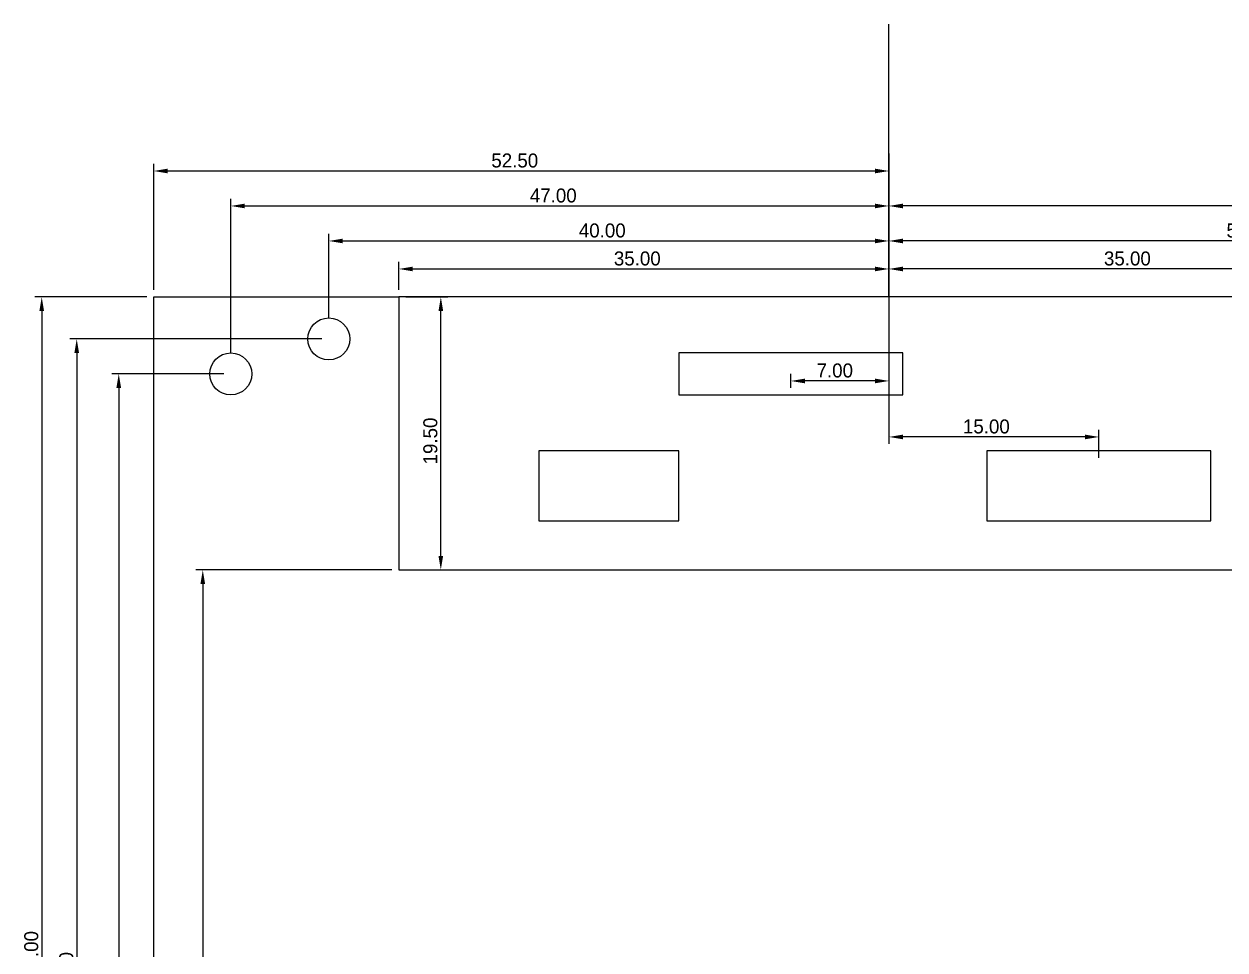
# Model space of a CAD drawing. Extents: x 157 to 316, y 0 to 233.
# Drawn here: x 176.1 to 261.9, y 166.8 to 233 of the extents above; entities that cross this region are included whole.
import ezdxf

# ---------------------------------------------------------------- set-up
doc = ezdxf.new("R2010")
doc.units = 0
doc.layers.get('DEFPOINTS').update_dxf_attribs({"linetype": 'CONTINUOUS'})
doc.layers.add('MAKE2D$可见线$普通线', color=7, linetype='CONTINUOUS')
doc.layers.add('MAKE2D$注解', color=7, linetype='CONTINUOUS')
doc.styles.add('默认值', font='txt')
doc.dimstyles.new('默认值', dxfattribs={"dimtxt": 1, "dimasz": 1, "dimexe": 0.5, "dimexo": 0.5, "dimgap": 0.25, "dimtad": 1, "dimtoh": 1, "dimzin": 1, "dimcen": 0.5, "dimazin": 3, "dimtfac": 1, "dimtix": 1, "dimtmove": 0, "dimatfit": 3})

# ---------------------------------------------------------------- blocks, each defined once
blk = doc.blocks.new('*D1')
at = {"layer": 'DEFPOINTS', "color": 0}
for p in [(237.894, 215.5), (202.894, 213.5), (237.894, 213.5)]:
    blk.add_point(p, dxfattribs=at)
at = {"layer": 'MAKE2D$注解', "color": 0}
for p, q in [((202.894, 214), (202.894, 216)), ((203.894, 215.5), (236.894, 215.5)), ((237.894, 214), (237.894, 216))]:
    blk.add_line(p, q, dxfattribs=at)
for points in [[(203.894, 215.667), (203.894, 215.333), (202.894, 215.5)], [(236.894, 215.333), (236.894, 215.667), (237.894, 215.5)]]:
    blk.add_solid(points, dxfattribs=at)
at = {"layer": 'MAKE2D$注解', "color": 0, "linetype": 'CONTINUOUS', "style": '默认值'}
blk.add_text('35.00', height=1, dxfattribs=at).set_placement((218.251, 215.75))
blk = doc.blocks.new('*D2')
at = {"layer": 'DEFPOINTS', "color": 0}
for p in [(237.894, 220.905), (237.894, 217.5), (197.894, 211.5)]:
    blk.add_point(p, dxfattribs=at)
at = {"layer": 'MAKE2D$注解', "color": 0}
for p, q in [((237.894, 220.405), (237.894, 217)), ((197.894, 212), (197.894, 218)), ((198.894, 217.5), (236.894, 217.5))]:
    blk.add_line(p, q, dxfattribs=at)
for points in [[(198.894, 217.667), (198.894, 217.333), (197.894, 217.5)], [(236.894, 217.333), (236.894, 217.667), (237.894, 217.5)]]:
    blk.add_solid(points, dxfattribs=at)
at = {"layer": 'MAKE2D$注解', "color": 0, "linetype": 'CONTINUOUS', "style": '默认值'}
blk.add_text('40.00', height=1, dxfattribs=at).set_placement((215.751, 217.75))
blk = doc.blocks.new('*D3')
at = {"layer": 'DEFPOINTS', "color": 0}
for p in [(237.894, 224.25), (237.894, 220), (190.894, 209)]:
    blk.add_point(p, dxfattribs=at)
at = {"layer": 'MAKE2D$注解', "color": 0}
for p, q in [((237.894, 223.75), (237.894, 219.5)), ((190.894, 209.5), (190.894, 220.5)), ((191.894, 220), (236.894, 220))]:
    blk.add_line(p, q, dxfattribs=at)
for points in [[(191.894, 220.167), (191.894, 219.833), (190.894, 220)], [(236.894, 219.833), (236.894, 220.167), (237.894, 220)]]:
    blk.add_solid(points, dxfattribs=at)
at = {"layer": 'MAKE2D$注解', "color": 0, "linetype": 'CONTINUOUS', "style": '默认值'}
blk.add_text('47.00', height=1, dxfattribs=at).set_placement((212.251, 220.25))
blk = doc.blocks.new('*D4')
at = {"layer": 'DEFPOINTS', "color": 0}
for p in [(237.894, 215.5), (237.894, 213.5), (272.894, 213.5)]:
    blk.add_point(p, dxfattribs=at)
at = {"layer": 'MAKE2D$注解', "color": 0}
for p, q in [((237.894, 214), (237.894, 216)), ((271.894, 215.5), (238.894, 215.5)), ((272.894, 214), (272.894, 216))]:
    blk.add_line(p, q, dxfattribs=at)
for points in [[(238.894, 215.667), (238.894, 215.333), (237.894, 215.5)], [(271.894, 215.333), (271.894, 215.667), (272.894, 215.5)]]:
    blk.add_solid(points, dxfattribs=at)
at = {"layer": 'MAKE2D$注解', "color": 0, "linetype": 'CONTINUOUS', "style": '默认值'}
blk.add_text('35.00', height=1, dxfattribs=at).set_placement((253.251, 215.75))
blk = doc.blocks.new('*D5')
at = {"layer": 'DEFPOINTS', "color": 0}
for p in [(237.894, 217.5), (237.894, 217.5), (290.394, 213.5)]:
    blk.add_point(p, dxfattribs=at)
at = {"layer": 'MAKE2D$注解', "color": 0}
for p, q in [((237.894, 218), (237.894, 218)), ((290.394, 214), (290.394, 218)), ((289.394, 217.5), (238.894, 217.5))]:
    blk.add_line(p, q, dxfattribs=at)
for points in [[(238.894, 217.667), (238.894, 217.333), (237.894, 217.5)], [(289.394, 217.333), (289.394, 217.667), (290.394, 217.5)]]:
    blk.add_solid(points, dxfattribs=at)
at = {"layer": 'MAKE2D$注解', "color": 0, "linetype": 'CONTINUOUS', "style": '默认值'}
blk.add_text('52.50', height=1, dxfattribs=at).set_placement((262.001, 217.75))
blk = doc.blocks.new('*D6')
at = {"layer": 'DEFPOINTS', "color": 0}
for p in [(237.894, 220), (237.894, 220), (315.894, 213.5)]:
    blk.add_point(p, dxfattribs=at)
at = {"layer": 'MAKE2D$注解', "color": 0}
for p, q in [((237.894, 220.5), (237.894, 220.5)), ((315.894, 214), (315.894, 220.5)), ((314.894, 220), (238.894, 220))]:
    blk.add_line(p, q, dxfattribs=at)
for points in [[(238.894, 220.167), (238.894, 219.833), (237.894, 220)], [(314.894, 219.833), (314.894, 220.167), (315.894, 220)]]:
    blk.add_solid(points, dxfattribs=at)
at = {"layer": 'MAKE2D$注解', "color": 0, "linetype": 'CONTINUOUS', "style": '默认值'}
blk.add_text('78.00', height=1, dxfattribs=at).set_placement((274.751, 220.25))
blk = doc.blocks.new('*D7')
at = {"layer": 'DEFPOINTS', "color": 0}
for p in [(237.894, 223.25), (237.894, 222.5), (185.394, 213.5)]:
    blk.add_point(p, dxfattribs=at)
at = {"layer": 'MAKE2D$注解', "color": 0}
for p, q in [((185.394, 214), (185.394, 223)), ((186.394, 222.5), (236.894, 222.5)), ((237.894, 222.75), (237.894, 222))]:
    blk.add_line(p, q, dxfattribs=at)
for points in [[(186.394, 222.667), (186.394, 222.333), (185.394, 222.5)], [(236.894, 222.333), (236.894, 222.667), (237.894, 222.5)]]:
    blk.add_solid(points, dxfattribs=at)
at = {"layer": 'MAKE2D$注解', "color": 0, "linetype": 'CONTINUOUS', "style": '默认值'}
blk.add_text('52.50', height=1, dxfattribs=at).set_placement((209.501, 222.75))
blk = doc.blocks.new('*D8')
at = {"layer": 'DEFPOINTS', "color": 0}
for p in [(190.894, 208), (182.894, 120.5), (184.078, 120.5)]:
    blk.add_point(p, dxfattribs=at)
at = {"layer": 'MAKE2D$注解', "color": 0}
for p, q in [((190.394, 208), (182.394, 208)), ((182.894, 207), (182.894, 121.5)), ((183.578, 120.5), (182.394, 120.5))]:
    blk.add_line(p, q, dxfattribs=at)
for points in [[(183.061, 207), (182.728, 207), (182.894, 208)], [(182.728, 121.5), (183.061, 121.5), (182.894, 120.5)]]:
    blk.add_solid(points, dxfattribs=at)
at = {"layer": 'MAKE2D$注解', "color": 0, "linetype": 'CONTINUOUS', "style": '默认值'}
blk.add_text('87.50', height=1, rotation=90, dxfattribs=at).set_placement((182.644, 162.107))
blk = doc.blocks.new('*D9')
at = {"layer": 'DEFPOINTS', "color": 0}
for p in [(197.894, 210.5), (179.894, 120.5), (180.89, 120.5)]:
    blk.add_point(p, dxfattribs=at)
at = {"layer": 'MAKE2D$注解', "color": 0}
for p, q in [((197.394, 210.5), (179.394, 210.5)), ((179.894, 209.5), (179.894, 121.5)), ((180.39, 120.5), (179.394, 120.5))]:
    blk.add_line(p, q, dxfattribs=at)
for points in [[(180.061, 209.5), (179.728, 209.5), (179.894, 210.5)], [(179.728, 121.5), (180.061, 121.5), (179.894, 120.5)]]:
    blk.add_solid(points, dxfattribs=at)
at = {"layer": 'MAKE2D$注解', "color": 0, "linetype": 'CONTINUOUS', "style": '默认值'}
blk.add_text('90.00', height=1, rotation=90, dxfattribs=at).set_placement((179.644, 163.357))
blk = doc.blocks.new('*D10')
at = {"layer": 'DEFPOINTS', "color": 0}
for p in [(185.394, 213.5), (177.394, 120.5), (177.599, 120.5)]:
    blk.add_point(p, dxfattribs=at)
at = {"layer": 'MAKE2D$注解', "color": 0}
for p, q in [((184.894, 213.5), (176.894, 213.5)), ((177.394, 212.5), (177.394, 121.5)), ((177.099, 120.5), (176.894, 120.5))]:
    blk.add_line(p, q, dxfattribs=at)
for points in [[(177.561, 212.5), (177.228, 212.5), (177.394, 213.5)], [(177.228, 121.5), (177.561, 121.5), (177.394, 120.5)]]:
    blk.add_solid(points, dxfattribs=at)
at = {"layer": 'MAKE2D$注解', "color": 0, "linetype": 'CONTINUOUS', "style": '默认值'}
blk.add_text('93.00', height=1, rotation=90, dxfattribs=at).set_placement((177.144, 164.857))
blk = doc.blocks.new('*D20')
at = {"layer": 'DEFPOINTS', "color": 0}
for p in [(237.894, 213.5), (230.894, 207.5), (230.894, 206.5)]:
    blk.add_point(p, dxfattribs=at)
at = {"layer": 'MAKE2D$注解', "color": 0}
for p, q in [((237.894, 213), (237.894, 207)), ((230.894, 207), (230.894, 208)), ((236.894, 207.5), (231.894, 207.5))]:
    blk.add_line(p, q, dxfattribs=at)
for points in [[(231.894, 207.667), (231.894, 207.333), (230.894, 207.5)], [(236.894, 207.333), (236.894, 207.667), (237.894, 207.5)]]:
    blk.add_solid(points, dxfattribs=at)
at = {"layer": 'MAKE2D$注解', "color": 0, "linetype": 'CONTINUOUS', "style": '默认值'}
blk.add_text('7.00', height=1, dxfattribs=at).set_placement((232.728, 207.75))
blk = doc.blocks.new('*D21')
at = {"layer": 'DEFPOINTS', "color": 0}
for p in [(237.894, 217.5), (237.894, 203.5), (252.894, 201.5)]:
    blk.add_point(p, dxfattribs=at)
at = {"layer": 'MAKE2D$注解', "color": 0}
for p, q in [((237.894, 217), (237.894, 203)), ((251.894, 203.5), (238.894, 203.5)), ((252.894, 202), (252.894, 204))]:
    blk.add_line(p, q, dxfattribs=at)
for points in [[(238.894, 203.667), (238.894, 203.333), (237.894, 203.5)], [(251.894, 203.333), (251.894, 203.667), (252.894, 203.5)]]:
    blk.add_solid(points, dxfattribs=at)
at = {"layer": 'MAKE2D$注解', "color": 0, "linetype": 'CONTINUOUS', "style": '默认值'}
blk.add_text('15.00', height=1, dxfattribs=at).set_placement((243.18, 203.75))
blk = doc.blocks.new('*D22')
at = {"layer": 'DEFPOINTS', "color": 0}
for p in [(202.894, 213.5), (205.894, 213.5), (202.894, 194)]:
    blk.add_point(p, dxfattribs=at)
at = {"layer": 'MAKE2D$注解', "color": 0}
for p, q in [((203.394, 213.5), (206.394, 213.5)), ((205.894, 195), (205.894, 212.5)), ((203.394, 194), (206.394, 194))]:
    blk.add_line(p, q, dxfattribs=at)
for points in [[(206.061, 212.5), (205.728, 212.5), (205.894, 213.5)], [(205.728, 195), (206.061, 195), (205.894, 194)]]:
    blk.add_solid(points, dxfattribs=at)
at = {"layer": 'MAKE2D$注解', "color": 0, "linetype": 'CONTINUOUS', "style": '默认值'}
blk.add_text('19.50', height=1, rotation=90, dxfattribs=at).set_placement((205.644, 201.536))
blk = doc.blocks.new('*D23')
at = {"layer": 'DEFPOINTS', "color": 0}
for p in [(202.894, 194), (185.394, 120.5), (188.894, 120.5)]:
    blk.add_point(p, dxfattribs=at)
at = {"layer": 'MAKE2D$注解', "color": 0}
for p, q in [((202.394, 194), (188.394, 194)), ((188.894, 193), (188.894, 121.5)), ((185.894, 120.5), (189.394, 120.5))]:
    blk.add_line(p, q, dxfattribs=at)
for points in [[(189.061, 193), (188.728, 193), (188.894, 194)], [(188.728, 121.5), (189.061, 121.5), (188.894, 120.5)]]:
    blk.add_solid(points, dxfattribs=at)
at = {"layer": 'MAKE2D$注解', "color": 0, "linetype": 'CONTINUOUS', "style": '默认值'}
blk.add_text('73.50', height=1, rotation=90, dxfattribs=at).set_placement((188.644, 155.107))

msp = doc.modelspace()

# ---------------------------------------------------------------- linework, layer by layer
at = {"layer": 'MAKE2D$可见线$普通线'}
for p, q in [((237.894, 213.5), (237.894, 233)), ((185.394, 27.5), (185.394, 213.5)), ((185.394, 213.5), (202.894, 213.5))]:
    msp.add_line(p, q, dxfattribs=at)
for points in [[(202.894, 194), (272.894, 194), (272.894, 213.5), (202.894, 213.5)], [(222.894, 206.5), (238.894, 206.5), (238.894, 209.5), (222.894, 209.5)], [(212.894, 197.5), (222.894, 197.5), (222.894, 202.5), (212.894, 202.5)], [(244.894, 197.5), (260.894, 197.5), (260.894, 202.5), (244.894, 202.5)]]:
    msp.add_lwpolyline(points, close=True, dxfattribs=at)
for centre in [(197.894, 210.5), (190.894, 208)]:
    msp.add_circle(centre, 1.5, dxfattribs=at)

# ---------------------------------------------------------------- dimensions: what is measured, and where the dimension line sits
at = {"layer": 'MAKE2D$注解'}
for base, p1, p2, picture, middle in [((237.894, 220), (190.894, 209), (237.894, 224.25), '*D3', (214.394, 220.75)), ((237.894, 222.5), (185.394, 213.5), (237.894, 223.25), '*D7', (211.644, 223.25)), ((237.894, 217.5), (197.894, 211.5), (237.894, 220.905), '*D2', (217.894, 218.25)), ((237.894, 220), (315.894, 213.5), (237.894, 220), '*D6', (276.894, 220.75)), ((237.894, 217.5), (290.394, 213.5), (237.894, 217.5), '*D5', (264.144, 218.25)), ((237.894, 203.5), (252.894, 201.5), (237.894, 217.5), '*D21', (245.394, 204.25)), ((237.894, 215.5), (202.894, 213.5), (237.894, 213.5), '*D1', (220.394, 216.25)), ((237.894, 215.5), (272.894, 213.5), (237.894, 213.5), '*D4', (255.394, 216.25)), ((230.894, 207.5), (237.894, 213.5), (230.894, 206.5), '*D20', (234.394, 208.25))]:
    dim = msp.add_linear_dim(base=base, p1=p1, p2=p2, dimstyle='默认值', dxfattribs=at)
    dim.commit()
    dim.dimension.update_dxf_attribs({"geometry": picture, "text_midpoint": middle})
for base, p1, p2, picture, middle in [((177.394, 120.5), (185.394, 213.5), (177.599, 120.5), '*D10', (176.644, 167)), ((205.894, 213.5), (202.894, 194), (202.894, 213.5), '*D22', (205.144, 203.75)), ((179.894, 120.5), (197.894, 210.5), (180.89, 120.5), '*D9', (179.144, 165.5)), ((182.894, 120.5), (190.894, 208), (184.078, 120.5), '*D8', (182.144, 164.25)), ((188.894, 120.5), (202.894, 194), (185.394, 120.5), '*D23', (188.144, 157.25))]:
    dim = msp.add_linear_dim(base=base, p1=p1, p2=p2, angle=90, dimstyle='默认值', dxfattribs=at)
    dim.commit()
    dim.dimension.update_dxf_attribs({"geometry": picture, "text_midpoint": middle})

doc.saveas('drawing.dxf')
